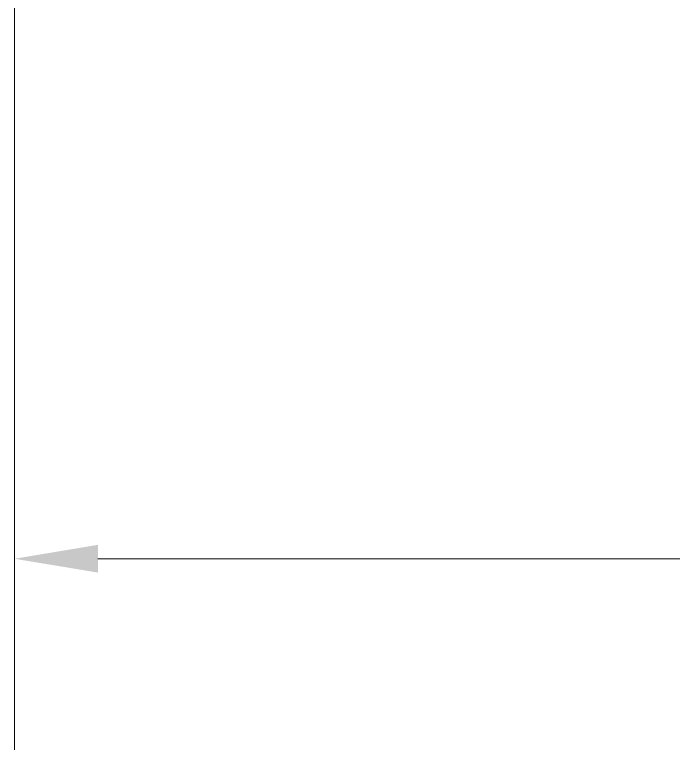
# Model space of a CAD drawing. Header units: centimetres. Extents: x 470464 to 524273, y 49611 to 59074.
# Drawn here: x 504104.9 to 504206.1, y 50392.1 to 50504.2 of the extents above; entities that cross this region are included whole.
import ezdxf

# ---------------------------------------------------------------- set-up
doc = ezdxf.new("R2010")
doc.units = ezdxf.units.CM
doc.header["$MEASUREMENT"] = 0
doc.layers.add('A-ANNO-REVC-01', color=1, linetype='Continuous', lineweight=15, true_color=0xff0000, plot=False)
doc.layers.add('vinç', color=7, linetype='Continuous')
doc.styles.add('BARIŞ BABUR-3', font='arial.ttf')
doc.dimstyles.new('AAA_A4 BVS STANDART', dxfattribs={"dimscale": 12, "dimtxt": 1.8, "dimasz": 1.6, "dimexe": 0.18, "dimexo": 0.0625, "dimgap": 0.09, "dimtad": 1, "dimtoh": 1, "dimdec": 0, "dimzin": 9, "dimdsep": 46, "dimtxsty": 'BARIŞ BABUR-3', "dimcen": 0.09, "dimclrd": 1, "dimclre": 1, "dimclrt": 2, "dimadec": 0, "dimazin": 0, "dimtfac": 1, "dimtdec": 0, "dimtofl": 0, "dimtmove": 0, "dimatfit": 3, "dimfxl": 1, "dimtolj": 1, "dimtzin": 0, "dimlwd": 9, "dimlwe": 9, "dimarcsym": 0})

# ---------------------------------------------------------------- blocks, each defined once
blk = doc.blocks.new('*D139')
at = {"layer": 'A-ANNO-REVC-01', "color": 1, "lineweight": 9, "transparency": 16777216}
for p, q in [((416786.46, 68765.86), (416786.46, 68639.11)), ((417986.46, 68765.86), (417986.46, 68639.11)), ((417973.66, 68640.55), (416799.26, 68640.55))]:
    blk.add_line(p, q, dxfattribs=at)
at = {"layer": 'A-ANNO-REVC-01', "color": 1, "transparency": 16777216}
for points in [[(416799.26, 68642.69), (416799.26, 68638.42), (416786.46, 68640.55)], [(417973.66, 68642.69), (417973.66, 68638.42), (417986.46, 68640.55)]]:
    blk.add_solid(points, dxfattribs=at)
at = {"layer": 'Defpoints', "color": 0, "transparency": 16777216}
for p in [(416786.46, 68766.36), (417986.46, 68766.36), (416786.46, 68640.55)]:
    blk.add_point(p, dxfattribs=at)
at = {"layer": 'A-ANNO-REVC-01', "color": 2, "transparency": 16777216, "insert": (417386.46, 68648.72), "char_height": 14.4, "attachment_point": 5, "style": 'BARIŞ BABUR-3'}
blk.add_mtext('\\A1;RAY AKSI : 1200', dxfattribs=at)
blk = doc.blocks.new('*D146')
at = {"layer": 'A-ANNO-REVC-01', "color": 1, "lineweight": 9, "transparency": 16777216}
for p, q in [((416786.46, 68765.86), (416786.46, 68408)), ((416851.46, 68476.75), (416851.46, 68408)), ((416838.66, 68409.44), (416799.26, 68409.44))]:
    blk.add_line(p, q, dxfattribs=at)
at = {"layer": 'A-ANNO-REVC-01', "color": 1, "transparency": 16777216}
for points in [[(416799.26, 68411.58), (416799.26, 68407.31), (416786.46, 68409.44)], [(416838.66, 68411.58), (416838.66, 68407.31), (416851.46, 68409.44)]]:
    blk.add_solid(points, dxfattribs=at)
at = {"layer": 'Defpoints', "color": 0, "transparency": 16777216}
for p in [(416786.46, 68766.36), (416851.46, 68477.25), (416786.46, 68409.44)]:
    blk.add_point(p, dxfattribs=at)
at = {"layer": 'A-ANNO-REVC-01', "color": 2, "transparency": 16777216, "insert": (416818.96, 68417.51), "char_height": 14.4, "attachment_point": 5, "style": 'BARIŞ BABUR-3'}
blk.add_mtext('\\A1;65', dxfattribs=at)
blk = doc.blocks.new('DHSETSRDJFDS')
at = {"layer": 'A-ANNO-REVC-01', "color": 6}
dim = blk.add_linear_dim(base=(416786.46, 68640.55), p1=(417986.46, 68766.36), p2=(416786.46, 68766.36), text='RAY AKSI : <>', dimstyle='AAA_A4 BVS STANDART', override={"dimscale": 8}, dxfattribs=at)
dim.commit()
dim.dimension.update_dxf_attribs({"geometry": '*D139', "text_midpoint": (417386.46, 68648.72)})
dim = blk.add_linear_dim(base=(416786.46, 68409.44), p1=(416851.46, 68477.25), p2=(416786.46, 68766.36), dimstyle='AAA_A4 BVS STANDART', override={"dimscale": 8}, dxfattribs=at)
dim.commit()
dim.dimension.update_dxf_attribs({"geometry": '*D146', "text_midpoint": (416818.96, 68417.51)})

msp = doc.modelspace()

# ---------------------------------------------------------------- block references
at = {"layer": 'vinç', "color": 0}
msp.add_blockref('DHSETSRDJFDS', (87318.43, -18220.05), dxfattribs=at)

doc.saveas('drawing.dxf')
